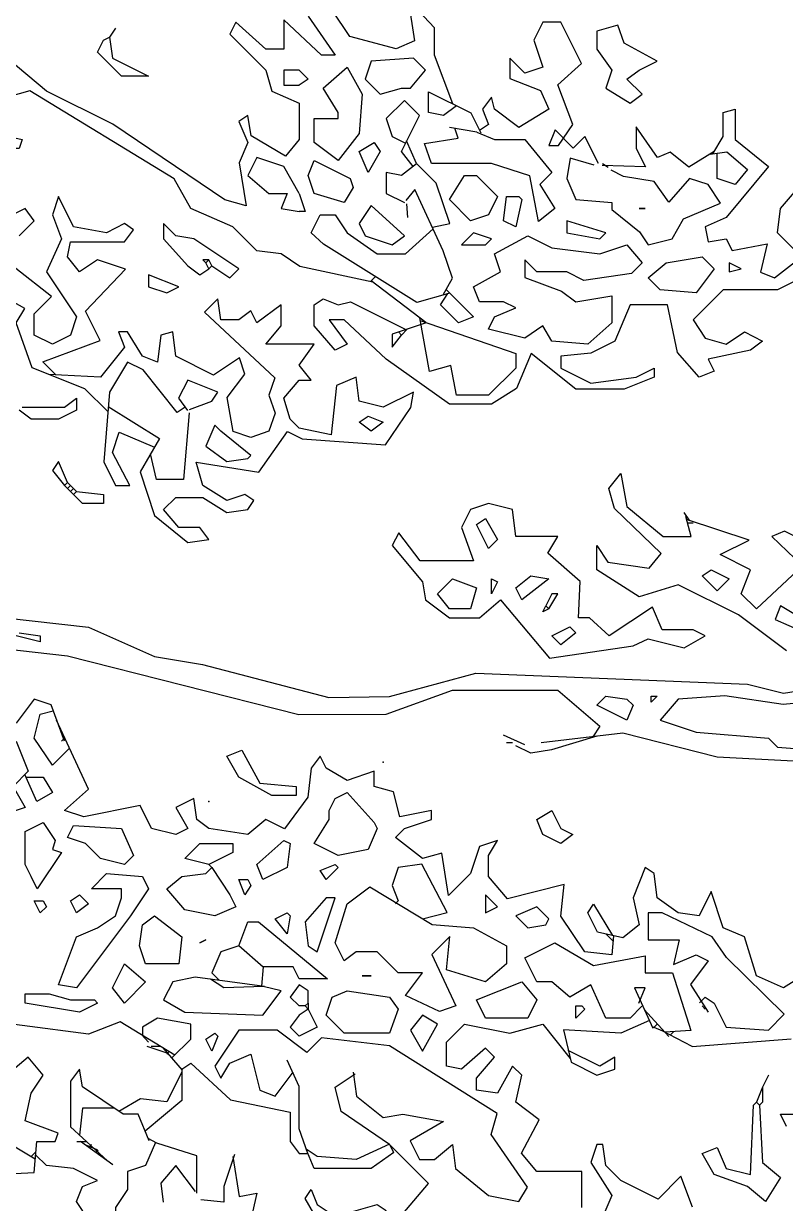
# Model space of a CAD drawing. Header units: metres. Extents: x -3.8 to 7.9, y -0.6 to 14.
# Drawn here: x 5.241 to 6.267, y 5.635 to 7.223 of the extents above; entities that cross this region are included whole.
import ezdxf

# ---------------------------------------------------------------- set-up
doc = ezdxf.new("R2010")
doc.units = ezdxf.units.M
doc.layers.add('ceco.net 88 green shadow', color=102, linetype='Continuous')
doc.layers.add('ceco.net 88 pair trees', color=7, linetype='Continuous')

msp = doc.modelspace()

# ---------------------------------------------------------------- linework, layer by layer
at = {"layer": 'ceco.net 88 green shadow', "linetype": 'Continuous'}
for p, q in [((5.3648, 7.2173), (5.3567, 7.2052)), ((6.0412, 7.2214), (6.0128, 7.2133)), ((6.0128, 7.2133), (6.0128, 7.189)), ((6.0493, 7.1971), (6.0412, 7.2214)), ((5.3405, 7.1849), (5.3486, 7.2011)), ((5.3486, 7.2011), (5.3567, 7.2052)), ((5.3567, 7.2052), (5.3608, 7.1768)), ((6.0938, 7.1728), (6.0493, 7.1971)), ((5.3729, 7.1525), (5.3405, 7.1849)), ((6.0128, 7.189), (6.0331, 7.1606)), ((5.3608, 7.1768), (5.4094, 7.1525)), ((5.6443, 7.1363), (5.6767, 7.1647)), ((5.6767, 7.1647), (5.6969, 7.1282)), ((5.7091, 7.1728), (5.701, 7.1485)), ((5.7658, 7.1768), (5.7091, 7.1728)), ((5.782, 7.1606), (5.7658, 7.1768)), ((6.0695, 7.1606), (6.0938, 7.1728)), ((5.4094, 7.1525), (5.3729, 7.1525)), ((5.6119, 7.1606), (5.5916, 7.1606)), ((5.5916, 7.1606), (5.5916, 7.1404)), ((5.6119, 7.1606), (5.624, 7.1485)), ((5.624, 7.1485), (5.6119, 7.1404)), ((5.701, 7.1485), (5.7212, 7.1282)), ((5.7617, 7.1363), (5.782, 7.1606)), ((6.0331, 7.1606), (6.025, 7.1363)), ((6.0533, 7.1485), (6.0695, 7.1606)), ((6.0736, 7.1282), (6.0533, 7.1485)), ((5.5916, 7.1404), (5.6119, 7.1404)), ((5.6645, 7.1039), (5.6443, 7.1363)), ((5.7212, 7.1282), (5.7496, 7.1363)), ((5.7496, 7.1363), (5.7617, 7.1363)), ((6.025, 7.1363), (6.0574, 7.1161)), ((5.6969, 7.1282), (5.6929, 7.0756)), ((6.0574, 7.1161), (6.0736, 7.1282)), ((5.6645, 7.0958), (5.6645, 7.1039)), ((5.6321, 7.0634), (5.6321, 7.0958)), ((5.6321, 7.0958), (5.6645, 7.0958)), ((5.6929, 7.0756), (5.6645, 7.0391)), ((5.6645, 7.0391), (5.6321, 7.0634)), ((5.6929, 7.0513), (5.7131, 7.0634)), ((5.705, 7.0229), (5.6929, 7.0513)), ((5.7212, 7.0513), (5.705, 7.0229)), ((5.7131, 7.0634), (5.7212, 7.0513)), ((5.5552, 7.0432), (5.543, 7.0189)), ((5.5916, 7.031), (5.5552, 7.0432)), ((5.624, 7.0189), (5.6321, 7.0391)), ((5.6321, 7.0391), (5.6807, 7.0148)), ((5.6119, 6.9946), (5.5916, 7.031)), ((5.543, 7.0189), (5.5714, 6.9946)), ((5.6321, 6.9946), (5.624, 7.0189)), ((5.6807, 7.0148), (5.6848, 7.0027)), ((5.8144, 6.9865), (5.8346, 7.0189)), ((5.8346, 7.0189), (5.8508, 7.0189)), ((5.8508, 7.0189), (5.8792, 6.9905)), ((5.5714, 6.9946), (5.5957, 6.9946)), ((5.5957, 6.9946), (5.5876, 6.9743)), ((5.6119, 6.9946), (5.62, 6.9703)), ((5.6726, 6.9824), (5.6321, 6.9946)), ((5.6848, 7.0027), (5.6726, 6.9824)), ((5.8792, 6.9905), (5.867, 6.9662)), ((5.8873, 6.9581), (5.8913, 6.9905)), ((5.8913, 6.9905), (5.9075, 6.9905)), ((5.9075, 6.9905), (5.9116, 6.9865)), ((5.5876, 6.9743), (5.6119, 6.9703)), ((5.7091, 6.9784), (5.6929, 6.9541)), ((5.7536, 6.9379), (5.7091, 6.9784)), ((5.8427, 6.9581), (5.8144, 6.9865)), ((5.9116, 6.9865), (5.9035, 6.95)), ((6.0776, 6.9743), (6.0695, 6.9743)), ((6.0695, 6.9743), (6.0776, 6.9743)), ((5.62, 6.9703), (5.6119, 6.9703)), ((5.867, 6.9662), (5.8427, 6.9581)), ((5.9035, 6.95), (5.8873, 6.9581)), ((6.025, 6.9419), (5.9723, 6.9581)), ((5.9723, 6.9581), (5.9723, 6.9419)), ((5.4458, 6.9379), (5.4296, 6.9541)), ((5.4296, 6.9541), (5.4296, 6.9338)), ((5.6929, 6.9541), (5.701, 6.9379)), ((5.8468, 6.9419), (5.8306, 6.9257)), ((5.8711, 6.9338), (5.8468, 6.9419)), ((5.9723, 6.9419), (6.0169, 6.9338)), ((6.0169, 6.9338), (6.025, 6.9419)), ((5.4296, 6.9338), (5.462, 6.8974)), ((5.4701, 6.9338), (5.4458, 6.9379)), ((5.5309, 6.8933), (5.4701, 6.9338)), ((5.701, 6.9379), (5.7374, 6.9257)), ((5.7374, 6.9257), (5.7536, 6.9379)), ((5.8306, 6.9257), (5.863, 6.9257)), ((5.863, 6.9257), (5.8711, 6.9338)), ((6.106, 6.9014), (6.1546, 6.9095)), ((6.1546, 6.9095), (6.1708, 6.8933)), ((5.462, 6.8974), (5.4782, 6.8852)), ((5.4782, 6.8852), (5.4904, 6.8933)), ((5.4904, 6.9055), (5.4823, 6.9055)), ((5.4823, 6.9055), (5.4863, 6.9014)), ((5.4904, 6.9055), (5.4863, 6.9014)), ((5.4904, 6.8933), (5.4863, 6.9014)), ((5.4944, 6.8974), (5.4904, 6.9055)), ((5.4944, 6.8974), (5.4904, 6.8933)), ((5.4944, 6.8974), (5.5187, 6.8812)), ((5.5187, 6.8812), (5.5309, 6.8933)), ((6.0817, 6.8812), (6.106, 6.9014)), ((6.1708, 6.8933), (6.1465, 6.8609)), ((6.2072, 6.8933), (6.191, 6.9014)), ((6.191, 6.9014), (6.191, 6.8893)), ((6.191, 6.8893), (6.2072, 6.8933)), ((5.4499, 6.869), (5.4094, 6.8852)), ((5.4094, 6.8852), (5.4094, 6.869)), ((6.0979, 6.865), (6.0817, 6.8812)), ((5.4094, 6.869), (5.4337, 6.8609)), ((5.4337, 6.8609), (5.4499, 6.869)), ((6.1465, 6.8609), (6.0979, 6.865)), ((5.296, 6.707), (5.3122, 6.7192)), ((5.3122, 6.7192), (5.3122, 6.703)), ((5.2514, 6.6908), (5.2352, 6.703)), ((5.2393, 6.707), (5.296, 6.707)), ((5.3122, 6.703), (5.2879, 6.6908)), ((5.2879, 6.6908), (5.2514, 6.6908)), ((5.6929, 6.6868), (5.705, 6.6949)), ((5.7091, 6.6746), (5.6929, 6.6868)), ((5.705, 6.6949), (5.7253, 6.6868)), ((5.7253, 6.6868), (5.7091, 6.6746)), ((5.4985, 6.6827), (5.4863, 6.6544)), ((5.5066, 6.6746), (5.4985, 6.6827)), ((5.5471, 6.6422), (5.5066, 6.6746)), ((5.4863, 6.6544), (5.5147, 6.6341)), ((5.5147, 6.6341), (5.543, 6.6382)), ((5.543, 6.6382), (5.5471, 6.6422)), ((5.2879, 6.6341), (5.2798, 6.622)), ((5.3, 6.6058), (5.2879, 6.6341)), ((5.2798, 6.622), (5.296, 6.6017)), ((5.3, 6.6058), (5.296, 6.6017)), ((5.3, 6.5977), (5.296, 6.6017)), ((5.3041, 6.6017), (5.3, 6.6058)), ((5.3041, 6.6017), (5.3, 6.5977)), ((5.3041, 6.5936), (5.3, 6.5977)), ((5.3081, 6.5977), (5.3041, 6.6017)), ((5.3081, 6.5977), (5.3041, 6.5936)), ((5.3081, 6.5896), (5.3041, 6.5936)), ((5.3122, 6.5936), (5.3081, 6.5977)), ((5.3122, 6.5936), (5.3081, 6.5896)), ((5.3122, 6.5936), (5.3486, 6.5896)), ((5.3203, 6.5774), (5.3081, 6.5896)), ((5.3486, 6.5774), (5.3203, 6.5774)), ((5.3486, 6.5896), (5.3486, 6.5774)), ((5.8508, 6.5491), (5.863, 6.5572)), ((5.867, 6.5167), (5.8508, 6.5491)), ((5.863, 6.5572), (5.8792, 6.5288)), ((5.8792, 6.5288), (5.867, 6.5167)), ((5.9035, 6.464), (5.9237, 6.4802)), ((5.9237, 6.4802), (5.948, 6.4762)), ((6.1546, 6.4802), (6.1667, 6.4883)), ((6.1748, 6.46), (6.1546, 6.4802)), ((6.1667, 6.4883), (6.191, 6.4762)), ((5.7982, 6.4559), (5.8184, 6.4762)), ((5.8184, 6.4762), (5.8508, 6.464)), ((5.8508, 6.464), (5.8427, 6.4357)), ((5.8711, 6.4559), (5.8711, 6.4762)), ((5.8711, 6.4762), (5.8792, 6.4721)), ((5.8792, 6.4721), (5.8711, 6.4559)), ((5.9116, 6.4478), (5.9035, 6.464)), ((5.948, 6.4762), (5.9116, 6.4478)), ((6.191, 6.4762), (6.1748, 6.46)), ((5.8144, 6.4357), (5.7982, 6.4559)), ((5.9521, 6.4559), (5.944, 6.4397)), ((5.948, 6.4357), (5.9602, 6.4559)), ((5.9602, 6.4559), (5.9521, 6.4559)), ((5.8427, 6.4357), (5.8144, 6.4357)), ((5.9399, 6.4316), (5.944, 6.4397)), ((5.948, 6.4357), (5.9399, 6.4316)), ((5.948, 6.4357), (5.944, 6.4397)), ((5.2352, 6.4033), (5.2636, 6.3992)), ((5.9521, 6.3992), (5.9764, 6.4114)), ((5.9845, 6.4033), (5.9642, 6.3871)), ((5.9764, 6.4114), (5.9845, 6.4033)), ((5.2636, 6.3911), (5.2312, 6.3992)), ((5.2636, 6.3992), (5.2636, 6.3911)), ((5.9642, 6.3871), (5.9521, 6.3992)), ((6.0128, 6.3061), (6.025, 6.3182)), ((6.0533, 6.2858), (6.0128, 6.3061)), ((6.025, 6.3182), (6.0533, 6.3142)), ((6.0533, 6.3142), (6.0614, 6.3061)), ((6.0614, 6.3061), (6.0533, 6.2858)), ((6.0938, 6.3182), (6.0857, 6.3101)), ((6.0857, 6.3101), (6.0857, 6.3182)), ((6.0857, 6.3182), (6.0938, 6.3182)), ((5.5147, 6.2372), (5.5349, 6.2453)), ((5.5349, 6.2453), (5.5592, 6.2008)), ((5.5309, 6.2089), (5.5147, 6.2372)), ((5.5754, 6.1846), (5.5309, 6.2089)), ((5.5592, 6.2008), (5.6078, 6.1967)), ((5.6078, 6.1967), (5.6078, 6.1846)), ((5.6078, 6.1846), (5.5754, 6.1846)), ((5.6524, 6.1643), (5.6605, 6.1805)), ((5.6605, 6.1805), (5.6767, 6.1886)), ((5.6767, 6.1886), (5.7131, 6.1481)), ((5.6524, 6.1522), (5.6524, 6.1643)), ((5.9318, 6.1522), (5.9521, 6.1643)), ((5.9521, 6.1643), (5.9642, 6.14)), ((5.2433, 6.136), (5.2676, 6.1481)), ((5.2676, 6.1481), (5.2838, 6.1238)), ((5.6321, 6.1198), (5.6524, 6.1522)), ((5.7131, 6.1481), (5.7172, 6.14)), ((5.9399, 6.1319), (5.9318, 6.1522)), ((5.2433, 6.0914), (5.2433, 6.136)), ((5.3, 6.1279), (5.3081, 6.1441)), ((5.3081, 6.1441), (5.3729, 6.14)), ((5.3729, 6.14), (5.3891, 6.1036)), ((5.7172, 6.14), (5.705, 6.1117)), ((5.9642, 6.1198), (5.9399, 6.1319)), ((5.9642, 6.14), (5.9804, 6.1319)), ((5.9804, 6.1319), (5.9642, 6.1198)), ((5.2838, 6.1238), (5.2798, 6.1117)), ((5.3243, 6.1198), (5.3, 6.1279)), ((5.3446, 6.0995), (5.3243, 6.1198)), ((5.458, 6.0995), (5.4782, 6.1198)), ((5.4782, 6.1198), (5.5228, 6.1198)), ((5.5228, 6.1198), (5.5228, 6.1076)), ((5.5552, 6.0914), (5.5916, 6.1238)), ((5.5916, 6.1238), (5.5997, 6.1198)), ((5.5997, 6.1198), (5.5957, 6.0874)), ((5.6645, 6.1036), (5.6321, 6.1198)), ((5.2919, 6.1076), (5.2595, 6.059)), ((5.2798, 6.1117), (5.2919, 6.1076)), ((5.377, 6.0914), (5.3446, 6.0995)), ((5.3891, 6.1036), (5.377, 6.0914)), ((5.4904, 6.0914), (5.458, 6.0995)), ((5.5228, 6.1076), (5.4904, 6.0914)), ((5.705, 6.1117), (5.6645, 6.1036)), ((5.2514, 6.0752), (5.2433, 6.0914)), ((5.4863, 6.0793), (5.4944, 6.0874)), ((5.4944, 6.0874), (5.4904, 6.0914)), ((5.4944, 6.0874), (5.5187, 6.0509)), ((5.5633, 6.0712), (5.5552, 6.0914)), ((5.5957, 6.0874), (5.5633, 6.0712)), ((5.6402, 6.0833), (5.6605, 6.0914)), ((5.6483, 6.0712), (5.6402, 6.0833)), ((5.6645, 6.0874), (5.6483, 6.0712)), ((5.6605, 6.0914), (5.6645, 6.0874)), ((5.2595, 6.059), (5.2514, 6.0752)), ((5.3324, 6.059), (5.3527, 6.0793)), ((5.3527, 6.0793), (5.4013, 6.0752)), ((5.4013, 6.0752), (5.4094, 6.059)), ((5.4337, 6.059), (5.4539, 6.0752)), ((5.4539, 6.0752), (5.4863, 6.0793)), ((5.539, 6.0509), (5.5309, 6.0712)), ((5.5309, 6.0712), (5.543, 6.0712)), ((5.543, 6.0712), (5.5471, 6.0631)), ((5.3041, 6.0428), (5.3162, 6.0509)), ((5.3162, 6.0509), (5.3284, 6.0388)), ((5.3729, 6.059), (5.3324, 6.059)), ((5.3729, 6.0469), (5.3729, 6.059)), ((5.4094, 6.059), (5.3851, 6.0226)), ((5.458, 6.0307), (5.4337, 6.059)), ((5.5187, 6.0509), (5.5268, 6.0347)), ((5.5471, 6.0631), (5.539, 6.0509)), ((5.8792, 6.0347), (5.863, 6.0509)), ((5.863, 6.0509), (5.863, 6.0266)), ((5.2636, 6.0266), (5.2555, 6.0428)), ((5.2555, 6.0428), (5.2676, 6.0428)), ((5.2717, 6.0347), (5.2636, 6.0266)), ((5.2676, 6.0428), (5.2717, 6.0347)), ((5.3122, 6.0266), (5.3041, 6.0428)), ((5.3284, 6.0388), (5.3122, 6.0266)), ((5.3648, 6.0226), (5.3729, 6.0469)), ((5.5268, 6.0347), (5.4985, 6.0226)), ((5.6483, 6.0469), (5.62, 6.0145)), ((5.6362, 5.974), (5.6605, 6.0469)), ((5.6605, 6.0469), (5.6483, 6.0469)), ((5.863, 6.0266), (5.8792, 6.0347)), ((5.9318, 6.0347), (5.9035, 6.0226)), ((5.948, 6.0185), (5.9318, 6.0347)), ((5.3851, 6.0226), (5.3365, 5.9578)), ((5.3405, 6.0064), (5.3648, 6.0226)), ((5.4013, 6.0104), (5.4175, 6.0226)), ((5.4175, 6.0226), (5.4539, 5.9942)), ((5.4985, 6.0226), (5.458, 6.0307)), ((5.5795, 6.0185), (5.5957, 6.0266)), ((5.5957, 6.0266), (5.5997, 6.0226)), ((5.5997, 6.0226), (5.5957, 5.9983)), ((5.9035, 6.0226), (5.9197, 6.0064)), ((5.3122, 5.9942), (5.3405, 6.0064)), ((5.3972, 5.9821), (5.4013, 6.0104)), ((5.5957, 5.9983), (5.5795, 6.0185)), ((5.62, 6.0145), (5.624, 5.9821)), ((5.9197, 6.0064), (5.944, 6.0104)), ((5.944, 6.0104), (5.948, 6.0185)), ((5.2879, 5.9294), (5.3122, 5.9942)), ((5.4539, 5.9942), (5.4499, 5.9578)), ((5.4863, 5.9902), (5.4782, 5.9861)), ((5.4782, 5.9861), (5.4863, 5.9902)), ((5.4053, 5.9578), (5.3972, 5.9821)), ((5.624, 5.9821), (5.6362, 5.974)), ((5.3365, 5.9578), (5.3122, 5.9254)), ((5.3608, 5.9254), (5.377, 5.9578)), ((5.377, 5.9578), (5.4053, 5.9335)), ((5.4499, 5.9578), (5.4053, 5.9578)), ((5.7091, 5.9416), (5.6969, 5.9416)), ((5.6969, 5.9416), (5.7091, 5.9416)), ((5.3122, 5.9254), (5.2879, 5.9294)), ((5.377, 5.9051), (5.3608, 5.9254)), ((5.4053, 5.9335), (5.377, 5.9051)), ((5.6119, 5.9294), (5.5997, 5.9132)), ((5.624, 5.9213), (5.6119, 5.9294)), ((5.8508, 5.9092), (5.9116, 5.9335)), ((5.9116, 5.9335), (5.9318, 5.9092)), ((5.2433, 5.9051), (5.2433, 5.9173)), ((5.2433, 5.9173), (5.2757, 5.9173)), ((5.2757, 5.9173), (5.3041, 5.9092)), ((5.3041, 5.9092), (5.3365, 5.9092)), ((5.3365, 5.9092), (5.3405, 5.9051)), ((5.5997, 5.9132), (5.6119, 5.9011)), ((5.624, 5.9051), (5.624, 5.9213)), ((5.6483, 5.8889), (5.6564, 5.9132)), ((5.6564, 5.9132), (5.6767, 5.9213)), ((5.6767, 5.9213), (5.7334, 5.9132)), ((5.7334, 5.9132), (5.7455, 5.897)), ((5.863, 5.8849), (5.8508, 5.9092)), ((5.9318, 5.9092), (5.9197, 5.8849)), ((5.3162, 5.893), (5.2433, 5.9051)), ((5.3405, 5.9051), (5.3162, 5.893)), ((5.62, 5.9011), (5.6119, 5.9011)), ((5.624, 5.897), (5.6119, 5.8889)), ((5.624, 5.9051), (5.62, 5.9011)), ((5.624, 5.897), (5.62, 5.9011)), ((5.624, 5.9051), (5.624, 5.897)), ((5.624, 5.897), (5.6362, 5.8727)), ((5.7455, 5.897), (5.7334, 5.8646)), ((5.9845, 5.8849), (5.9845, 5.9011)), ((5.9845, 5.9011), (5.9926, 5.9011)), ((5.9966, 5.897), (5.9845, 5.8849)), ((5.9926, 5.9011), (5.9966, 5.897)), ((5.6119, 5.8889), (5.5997, 5.8727)), ((5.6726, 5.8646), (5.6483, 5.8889)), ((5.7779, 5.8889), (5.7617, 5.8687)), ((5.7982, 5.8768), (5.7779, 5.8889)), ((5.7779, 5.8403), (5.7982, 5.8768)), ((5.9197, 5.8849), (5.863, 5.8849)), ((5.4863, 5.8565), (5.4985, 5.8646)), ((5.5025, 5.8606), (5.4944, 5.8403)), ((5.4985, 5.8646), (5.5025, 5.8606)), ((5.5997, 5.8727), (5.6119, 5.8606)), ((5.6362, 5.8727), (5.6119, 5.8606)), ((5.7334, 5.8646), (5.6726, 5.8646)), ((5.7617, 5.8687), (5.7779, 5.8403)), ((5.4944, 5.8403), (5.4863, 5.8565)), ((6.2437, 5.8079), (6.2356, 5.7917)), ((6.2356, 5.7917), (6.2275, 5.7715)), ((6.2356, 5.7917), (6.2356, 5.7715)), ((6.2194, 5.6743), (6.2234, 5.7674)), ((6.2234, 5.7674), (6.2275, 5.7715)), ((6.2315, 5.7674), (6.2275, 5.7715)), ((6.2356, 5.7715), (6.2315, 5.7674)), ((6.2315, 5.7674), (6.2356, 5.6905)), ((6.268, 5.7391), (6.2599, 5.7553)), ((6.2599, 5.7553), (6.2882, 5.7553)), ((6.1546, 5.7026), (6.1748, 5.7107)), ((6.1708, 5.6743), (6.1546, 5.7026)), ((6.1748, 5.7107), (6.187, 5.6824)), ((6.2356, 5.6905), (6.2599, 5.6702)), ((6.2153, 5.6581), (6.1708, 5.6743)), ((6.187, 5.6824), (6.2194, 5.6743)), ((6.2599, 5.6702), (6.2396, 5.6378)), ((6.2396, 5.6378), (6.2153, 5.6581))]:
    msp.add_line(p, q, dxfattribs=at)
for p in [(5.7253, 6.2291), (5.4904, 6.1765)]:
    msp.add_point(p, dxfattribs=at)
at = {"layer": 'ceco.net 88 pair trees', "linetype": 'Continuous'}
for p, q in [((5.8514, 7.0774), (5.8144, 7.0837)), ((5.7698, 7.0351), (5.7566, 7.0656)), ((6.028, 7.0296), (6.0205, 7.0347)), ((5.7564, 6.981), (5.7577, 6.9622)), ((5.7147, 6.8828), (5.708, 6.8761)), ((5.7824, 6.8212), (5.7091, 6.8771)), ((5.7496, 6.8042), (5.7457, 6.8083)), ((5.7575, 6.8121), (5.7496, 6.8042)), ((6.138, 6.5543), (6.1303, 6.5653)), ((6.1398, 6.5329), (6.1323, 6.56)), ((6.1424, 6.5511), (6.1343, 6.5511)), ((5.296, 6.2615), (5.2919, 6.2575)), ((5.9158, 6.2528), (5.8873, 6.2656)), ((5.8994, 6.2554), (5.8913, 6.2554)), ((6.0343, 5.989), (6.0254, 5.9979)), ((5.5637, 5.9533), (5.5309, 5.9821)), ((5.5637, 5.9537), (5.5612, 5.9278)), ((6.1096, 5.86), (6.0766, 5.8966)), ((6.1586, 5.897), (6.1546, 5.9011)), ((6.0942, 5.8772), (6.0894, 5.8723)), ((5.4094, 5.8565), (5.3986, 5.863)), ((5.3996, 5.8626), (5.4094, 5.8525)), ((6.1039, 5.8662), (6.0877, 5.8729)), ((6.141, 5.8464), (6.0999, 5.8679)), ((6.1161, 5.8664), (6.1112, 5.862)), ((5.4357, 5.8371), (5.4073, 5.8464)), ((5.426, 5.8464), (5.413, 5.8464)), ((5.4551, 5.8146), (5.429, 5.8446)), ((5.4377, 5.8403), (5.4337, 5.8363)), ((5.3128, 5.7188), (5.3255, 5.7188)), ((5.3614, 5.6872), (5.3176, 5.7188)), ((5.4205, 5.7164), (5.4088, 5.7229)), ((5.2575, 5.7046), (5.251, 5.6982)), ((5.3401, 5.7075), (5.3239, 5.7142)), ((5.3324, 5.7148), (5.3284, 5.7107)), ((5.3409, 5.7073), (5.3379, 5.704)), ((5.3429, 5.7004), (5.3405, 5.7067)), ((5.7394, 5.704), (5.734, 5.7144))]:
    msp.add_line(p, q, dxfattribs=at)
for points in [[(5.7111, 6.8755), (5.6131, 6.8966), (5.5876, 6.9136), (5.5552, 6.9176), (5.5228, 6.95), (5.4661, 6.9743), (5.4438, 7.0146), (5.2496, 7.1329), (5.2028, 7.1201), (5.1947, 7.0999), (5.2028, 7.0756), (5.2393, 7.0675), (5.2352, 7.0553), (5.2069, 7.0553), (5.1763, 7.0936), (5.1846, 7.159), (5.1336, 7.2007), (4.9861, 7.3633), (4.9517, 7.3672), (4.8545, 7.351), (4.7533, 7.3186), (4.6561, 7.2619), (4.5518, 7.1701)], [(5.8188, 7.1153), (5.7941, 7.1809), (5.7941, 7.2179), (5.7589, 7.2558), (5.7674, 7.2001), (5.7427, 7.1896), (5.6803, 7.206), (5.6564, 7.2416)], [(5.624, 7.2335), (5.6605, 7.1809), (5.6422, 7.1809), (5.5916, 7.2285), (5.5916, 7.189), (5.5673, 7.189), (5.5268, 7.2254), (5.5187, 7.2092), (5.5673, 7.1606), (5.5754, 7.1323), (5.6119, 7.1161), (5.6119, 7.0675), (5.5938, 7.045), (5.5475, 7.0725), (5.543, 7.0999), (5.5309, 7.0918), (5.543, 7.0634), (5.5313, 7.0361), (5.5406, 6.978), (5.5118, 6.9861), (5.361, 7.0879), (5.2717, 7.1323), (5.219, 7.1768)], [(5.9565, 7.0804), (5.948, 7.0594), (5.9612, 7.0594), (5.9804, 7.0877), (5.96, 7.141), (5.9922, 7.1699), (5.9642, 7.2254), (5.9399, 7.2254), (5.9278, 7.2011), (5.9399, 7.1647), (5.9156, 7.1566), (5.8954, 7.1768), (5.8954, 7.1495), (5.9371, 7.1333), (5.948, 7.108), (5.9075, 7.0837), (5.8751, 7.108), (5.8711, 7.1242), (5.8589, 7.108), (5.867, 7.0877), (5.8549, 7.0796)], [(5.8237, 7.1128), (5.8063, 7.0999), (5.786, 7.1039), (5.786, 7.1315), (5.8431, 7.1031), (5.8565, 7.0764)], [(5.7656, 7.0312), (5.7496, 7.0513), (5.7741, 7.0999), (5.7536, 7.1201), (5.7293, 7.0958), (5.7374, 7.0715), (5.7552, 7.0626)], [(6.1689, 7.0482), (6.1829, 7.0715), (6.1829, 7.1039), (6.1991, 7.108), (6.1991, 7.0675), (6.2437, 7.031), (6.187, 6.9622), (6.1586, 6.95), (6.1627, 6.9298), (6.187, 6.9338), (6.1949, 6.9178), (6.242, 6.9271), (6.2329, 6.8887), (6.2518, 6.8812), (6.2882, 6.9095), (6.2558, 6.9419), (6.2599, 6.9743), (6.2842, 7.0027)], [(5.8512, 7.0774), (5.8751, 7.0675), (5.9156, 7.0675), (5.9521, 7.0229), (5.9359, 7.0067), (5.9561, 6.9743), (5.9342, 6.9569), (5.9225, 7.0183), (5.8707, 7.0351), (5.7901, 7.0351), (5.7809, 7.0622), (5.8259, 7.0693), (5.8214, 7.0827)], [(6.1708, 7.0513), (6.1367, 7.03), (6.1116, 7.0503), (6.0942, 7.0432), (6.0655, 7.0843), (6.0655, 7.0553), (6.078, 7.0304), (6.0197, 7.0324)], [(6.0148, 7.0349), (5.9966, 7.0715), (5.9808, 7.0557), (5.9565, 7.0804)], [(6.009, 7.0328), (5.9768, 7.0422), (5.9723, 7.0148), (5.9845, 6.9865), (6.0331, 6.9824), (6.0331, 6.9731), (6.0703, 6.9429), (6.0817, 6.9257), (6.1141, 6.9338), (6.1295, 6.9607), (6.1793, 6.9816), (6.1627, 7.0067), (6.1376, 7.015), (6.1096, 6.983), (6.0898, 7.0108), (6.0487, 7.0177), (6.0318, 7.0262)], [(6.1653, 7.0478), (6.1878, 7.0507), (6.2153, 7.027), (6.1991, 7.0067), (6.1748, 7.0148), (6.1748, 7.049)], [(5.77, 7.0347), (5.7498, 7.0189), (5.7293, 7.0229), (5.7293, 6.9946), (5.7536, 6.9824)], [(5.7913, 6.9494), (5.815, 6.9543), (5.7963, 7.0085), (5.7702, 7.0347)], [(5.2846, 6.7508), (5.2672, 6.7682), (5.3442, 6.7967), (5.3245, 6.8362), (5.3784, 6.8929), (5.3405, 6.9055), (5.3162, 6.8893), (5.3, 6.9095), (5.3041, 6.9298), (5.377, 6.9298), (5.3891, 6.946), (5.377, 6.9541), (5.3527, 6.9419), (5.3081, 6.95), (5.2879, 6.9905), (5.2798, 6.9662), (5.2919, 6.9338), (5.2717, 6.8893), (5.3122, 6.8285), (5.3041, 6.8042), (5.2798, 6.7921), (5.2555, 6.8042), (5.2555, 6.8326), (5.2787, 6.8559), (5.2308, 6.8937)], [(5.8059, 6.8581), (5.8186, 6.8808), (5.8059, 6.9174), (5.7678, 7.0002), (5.7558, 6.9853)], [(5.2352, 6.9379), (5.2555, 6.9581), (5.2433, 6.9743), (5.219, 6.9622)], [(5.8148, 6.8607), (5.7702, 6.848), (5.6447, 6.9265), (5.6281, 6.9419), (5.6402, 6.9662), (5.6605, 6.9662), (5.6767, 6.9419), (5.7172, 6.9136), (5.755, 6.9136), (5.7923, 6.947)], [(6.0594, 6.8872), (5.9954, 6.8777), (5.9723, 6.8893), (5.9318, 6.8893), (5.9156, 6.9055), (5.9156, 6.8818), (5.9652, 6.8633), (5.9845, 6.8488), (6.0331, 6.8569), (6.0331, 6.8204), (6.0007, 6.7921), (5.9521, 6.7961), (5.9399, 6.8164), (5.9156, 6.8002), (5.867, 6.8123), (5.8751, 6.8285), (5.9035, 6.8407), (5.8873, 6.8488), (5.8549, 6.8488), (5.8468, 6.869), (5.8832, 6.8893), (5.8751, 6.9136), (5.9197, 6.9379), (5.9521, 6.9217), (6.0169, 6.9136), (6.0533, 6.9257), (6.0736, 6.9014), (6.0594, 6.8872)], [(5.3547, 6.7011), (5.3237, 6.7319), (5.2526, 6.7599), (5.2312, 6.8204), (5.2429, 6.8399), (5.1759, 6.8771)], [(6.2963, 6.8852), (6.2558, 6.865), (6.1829, 6.865), (6.1424, 6.8245), (6.1586, 6.8002), (6.187, 6.7921), (6.2113, 6.8083), (6.2356, 6.7961), (6.2194, 6.784), (6.1627, 6.7718), (6.1708, 6.7556), (6.1505, 6.7475), (6.1214, 6.7809), (6.108, 6.8447), (6.0574, 6.8447), (6.0371, 6.7961), (6.0047, 6.7799), (5.9642, 6.7759), (5.9642, 6.7597), (6.0047, 6.7394), (6.0655, 6.7475), (6.0898, 6.7597), (6.0898, 6.7475), (6.0493, 6.7313), (5.9845, 6.7313), (5.9245, 6.7793), (5.9047, 6.7321), (5.8711, 6.7111), (5.8144, 6.7111), (5.7293, 6.7718), (5.6726, 6.8245), (5.6524, 6.8245), (5.6767, 6.7921), (5.6605, 6.784), (5.6321, 6.8164), (5.6321, 6.8447), (5.6443, 6.8528), (5.6645, 6.8447), (5.6813, 6.849), (5.7554, 6.8115)], [(5.8099, 6.8654), (5.8468, 6.8285), (5.8265, 6.8204), (5.8022, 6.8447), (5.8123, 6.8601)], [(5.3551, 6.708), (5.4239, 6.6651), (5.3978, 6.6201), (5.4175, 6.5612), (5.462, 6.5248), (5.4904, 6.5288), (5.4782, 6.545), (5.4499, 6.545), (5.4296, 6.5693), (5.4458, 6.5855), (5.4823, 6.5855), (5.5147, 6.5653), (5.543, 6.5693), (5.5511, 6.5815), (5.539, 6.5896), (5.5147, 6.5815), (5.4823, 6.6017), (5.4734, 6.6331), (5.5578, 6.6195), (5.5961, 6.6744), (5.6161, 6.6645), (5.7283, 6.6562), (5.7623, 6.7066), (5.7658, 6.7273), (5.7253, 6.707), (5.6929, 6.7151), (5.6888, 6.7475), (5.6625, 6.7362), (5.6552, 6.67), (5.6119, 6.6787), (5.5997, 6.6908), (5.5916, 6.7192), (5.6119, 6.7435), (5.6281, 6.7435), (5.6119, 6.7637), (5.6321, 6.7921), (5.5673, 6.7921), (5.5876, 6.8164), (5.5876, 6.8447), (5.5552, 6.8204), (5.5471, 6.8366), (5.5309, 6.8245), (5.5066, 6.8245), (5.5025, 6.8528), (5.4845, 6.835), (5.5791, 6.7465), (5.5714, 6.7232), (5.5795, 6.6989), (5.5714, 6.6746), (5.5471, 6.6665), (5.5232, 6.6744), (5.5151, 6.72), (5.539, 6.7516), (5.5315, 6.7736), (5.4968, 6.7504), (5.4458, 6.7759), (5.4418, 6.8083), (5.4256, 6.8042), (5.4215, 6.7678), (5.4013, 6.7759), (5.381, 6.8083), (5.3689, 6.8083), (5.377, 6.788), (5.3448, 6.7477), (5.2747, 6.7512)], [(5.7832, 6.8208), (5.7374, 6.8054), (5.7374, 6.788), (5.7496, 6.8042)], [(5.7749, 6.8237), (5.9035, 6.7795), (5.9035, 6.7597), (5.867, 6.7232), (5.8237, 6.7232), (5.8164, 6.7631), (5.7876, 6.755), (5.7743, 6.8273)], [(5.4584, 6.7072), (5.4478, 6.7001), (5.4019, 6.7574), (5.381, 6.7678), (5.3567, 6.7273), (5.349, 6.6335), (5.3648, 6.6017), (5.384, 6.6017), (5.3606, 6.6459), (5.3699, 6.6734), (5.4171, 6.6532)], [(5.4644, 6.7038), (5.4944, 6.7151), (5.5025, 6.7273), (5.462, 6.7435), (5.4497, 6.719), (5.4616, 6.7028)], [(5.464, 6.6993), (5.4565, 6.6098), (5.4201, 6.6098), (5.4118, 6.6442)], [(6.268, 6.379), (6.2032, 6.4276), (6.1222, 6.4681), (6.0695, 6.4519), (6.0128, 6.4883), (6.0128, 6.5207), (6.0276, 6.4986), (6.0833, 6.4903), (6.0991, 6.51), (6.0367, 6.5705), (6.029, 6.5977), (6.0452, 6.6179), (6.0533, 6.5734), (6.1019, 6.5329), (6.1398, 6.5329)], [(6.1005, 6.4073), (6.0875, 6.4381), (6.0294, 6.3994), (6.0029, 6.4235), (5.9879, 6.4235), (5.9905, 6.4723), (5.9468, 6.5106), (5.9602, 6.5329), (5.9035, 6.5329), (5.8994, 6.5693), (5.867, 6.5774), (5.8427, 6.5693), (5.8306, 6.545), (5.8468, 6.5005), (5.7749, 6.5005), (5.7461, 6.5381), (5.7374, 6.5207), (5.7779, 6.4721), (5.782, 6.4478), (5.8144, 6.4235), (5.8549, 6.4235), (5.8832, 6.4478), (5.9492, 6.3694), (6.0616, 6.3859), (6.0817, 6.3952), (6.1303, 6.383), (6.1586, 6.3992), (6.1424, 6.4073), (6.1005, 6.4073)], [(6.3081, 6.5191), (6.2653, 6.54), (6.2483, 6.5331), (6.2896, 6.4936), (6.2275, 6.4357), (6.2072, 6.4559), (6.2194, 6.4883), (6.1789, 6.5086), (6.2179, 6.528), (6.1335, 6.556)], [(4.9258, 6.4229), (4.9726, 6.4075), (5.1005, 6.4365), (5.3286, 6.4108), (5.4175, 6.3715), (5.4819, 6.3607), (5.652, 6.3162), (5.7336, 6.3178), (5.85, 6.349), (6.2153, 6.3342), (6.2639, 6.3223), (6.3409, 6.3344)], [(6.3409, 6.3911), (6.2599, 6.4397), (6.2526, 6.4215), (6.2896, 6.4051)], [(4.571, 6.0833), (4.7249, 6.2372), (4.924, 6.3439), (5.1295, 6.3917), (5.3002, 6.3723), (5.6117, 6.2933), (5.7293, 6.2939), (5.8184, 6.3263), (5.9602, 6.3263), (6.0169, 6.2777), (6.0075, 6.2635)], [(6.4211, 6.3223), (6.2637, 6.3069), (6.1851, 6.3184), (6.1222, 6.3142), (6.0979, 6.2858), (6.1465, 6.2696), (6.2437, 6.2615), (6.2558, 6.2494), (6.4138, 6.2372)], [(5.296, 6.2575), (5.2783, 6.3065), (5.2555, 6.3142), (5.2312, 6.2818)], [(5.3028, 6.2482), (5.2798, 6.2251), (5.2555, 6.2615), (5.2636, 6.2939), (5.281, 6.2984)], [(6.0351, 5.9956), (6.0327, 5.9699), (5.9966, 5.974), (5.9644, 6.0222), (5.9687, 6.0645), (5.8925, 6.0454), (5.867, 6.0752), (5.867, 6.1036), (5.8792, 6.1238), (5.8549, 6.1157), (5.8427, 6.0793), (5.8131, 6.0497), (5.8042, 6.107), (5.7779, 6.0995), (5.7415, 6.1279), (5.7536, 6.14), (5.7901, 6.1522), (5.7901, 6.1643), (5.7477, 6.1558), (5.7392, 6.1892), (5.7131, 6.1967), (5.7131, 6.217), (5.6767, 6.2048), (5.6483, 6.221), (5.6402, 6.2372), (5.6281, 6.221), (5.6236, 6.1821), (5.5924, 6.1396), (5.5673, 6.1522), (5.543, 6.1319), (5.4904, 6.14), (5.4742, 6.1522), (5.4701, 6.1805), (5.4458, 6.1684), (5.462, 6.14), (5.4458, 6.1319), (5.4134, 6.14), (5.398, 6.1708), (5.3221, 6.1556), (5.296, 6.1643), (5.3286, 6.1929), (5.2852, 6.286)], [(5.2312, 6.2575), (5.2474, 6.217), (5.2271, 6.1967), (5.2433, 6.1684), (5.219, 6.1603)], [(6.0126, 6.2641), (5.9519, 6.2461), (5.9237, 6.2413), (5.9035, 6.2514)], [(6.5, 6.2188), (6.1746, 6.236), (6.0476, 6.2684), (5.9379, 6.2554)], [(5.2445, 6.2089), (5.2676, 6.2089), (5.2798, 6.1886), (5.2591, 6.1763), (5.2429, 6.2125)], [(5.7779, 6.0185), (5.8111, 6.0268), (5.7771, 6.0918), (5.7455, 6.0874), (5.7374, 6.0631), (5.7455, 6.0428), (5.7415, 6.0388)], [(6.2963, 5.9456), (6.2639, 5.9254), (6.2275, 5.9416), (6.2113, 5.9942), (6.1829, 6.0064), (6.1667, 6.055), (6.1505, 6.0226), (6.1222, 6.0266), (6.0938, 6.0469), (6.0898, 6.0793), (6.0776, 6.0874), (6.0614, 6.0469), (6.0695, 6.0104), (6.0476, 5.993), (6.0138, 6.0003), (6.0007, 6.0266), (6.0084, 6.038), (6.0339, 5.996)], [(5.7072, 6.0616), (5.7909, 6.0106), (5.8468, 6.0064), (5.8913, 5.9821), (5.8913, 5.9578), (5.863, 5.9335), (5.8105, 5.9497), (5.8148, 5.9948), (5.7905, 5.9703), (5.8231, 5.9013), (5.8008, 5.8938), (5.7552, 5.9154), (5.7779, 5.9456), (5.7455, 5.9456), (5.7172, 5.974), (5.6888, 5.974), (5.6726, 5.9618), (5.6605, 5.9861), (5.6767, 6.0388), (5.7072, 6.0616)], [(6.1509, 5.9055), (6.1586, 5.9132), (6.1708, 5.9051), (6.187, 5.8727), (6.2437, 5.8687), (6.2651, 5.8903), (6.1874, 5.9665), (6.1681, 5.994), (6.1007, 6.0266), (6.0817, 6.0266), (6.0817, 5.9902), (6.1234, 5.9902), (6.1159, 5.9568), (6.1465, 5.9699), (6.1627, 5.9618), (6.1388, 5.93), (6.1627, 5.893)], [(5.5309, 5.9821), (5.543, 6.0145), (5.5572, 6.0145), (5.6501, 5.9375), (5.6119, 5.9375), (5.6038, 5.9537), (5.5633, 5.9537)], [(5.5309, 5.9821), (5.5066, 5.974), (5.4944, 5.9456), (5.5043, 5.9357)], [(6.0732, 5.9007), (6.0574, 5.8849), (6.025, 5.8849), (6.0047, 5.9294), (5.9764, 5.9132), (5.9521, 5.9335), (5.9318, 5.9335), (5.9156, 5.9659), (5.9561, 5.9861), (6.0082, 5.9557), (6.0776, 5.9687), (6.0776, 5.9456), (6.1145, 5.9456), (6.1392, 5.8679), (6.1043, 5.8658)], [(5.5653, 5.9272), (5.4721, 5.9401), (5.4418, 5.9335), (5.4296, 5.9092), (5.458, 5.893), (5.5633, 5.8889), (5.5876, 5.9213), (5.5637, 5.9274)], [(5.5645, 5.9272), (5.5106, 5.9254), (5.4926, 5.9373)], [(6.0693, 5.9047), (6.0776, 5.9254), (6.0634, 5.9254), (6.0883, 5.8713)], [(5.4446, 5.8351), (5.3709, 5.88), (5.3284, 5.863), (5.1494, 5.8863), (5.1376, 5.9057)], [(5.4405, 5.8312), (5.4661, 5.8565), (5.4661, 5.8768), (5.4215, 5.8849), (5.4013, 5.8727), (5.4013, 5.8616)], [(5.9926, 5.6297), (5.9926, 5.6783), (5.9318, 5.6783), (5.9114, 5.7028), (5.9353, 5.7478), (5.9035, 5.7715), (5.9116, 5.8079), (5.8994, 5.8201), (5.8792, 5.7836), (5.8508, 5.7877), (5.8508, 5.8039), (5.8751, 5.8322), (5.863, 5.8444), (5.8306, 5.816), (5.8103, 5.8201), (5.8103, 5.8525), (5.8346, 5.8768), (5.8954, 5.8646), (5.9399, 5.8768), (5.9768, 5.8306)], [(6.0837, 5.8816), (6.0452, 5.8646), (5.9677, 5.8691), (5.9782, 5.8253), (6.0128, 5.8079), (6.0371, 5.816), (6.0371, 5.8322), (6.0169, 5.8201), (5.9743, 5.8413)], [(5.6848, 5.812), (5.689, 5.7796), (5.7253, 5.7512), (5.7516, 5.7557), (5.8061, 5.7457), (5.7613, 5.7196), (5.7739, 5.6945), (5.7941, 5.6945), (5.8184, 5.7148), (5.8225, 5.6824), (5.867, 5.6459), (5.9075, 5.6378), (5.9193, 5.6573), (5.8703, 5.7283), (5.8784, 5.7563), (5.7338, 5.8476), (5.6422, 5.8583), (5.6222, 5.8385), (5.5823, 5.8687), (5.5309, 5.8687), (5.4985, 5.8201), (5.5066, 5.8039), (5.5187, 5.8241), (5.5471, 5.8363), (5.5592, 5.7877), (5.5795, 5.7796), (5.604, 5.8122)], [(6.141, 5.8464), (6.2742, 5.8571)], [(5.2295, 5.6757), (5.2551, 5.6771), (5.2589, 5.7188), (5.2838, 5.7188), (5.2875, 5.73), (5.2431, 5.7466), (5.2514, 5.7836), (5.2676, 5.8079), (5.2474, 5.8322), (5.1975, 5.7907), (5.1489, 5.8022)], [(5.6236, 5.7026), (5.6119, 5.7358), (5.6119, 5.7836), (5.6119, 5.7927), (5.5957, 5.8282)], [(5.41, 5.7198), (5.3952, 5.7553), (5.3751, 5.7553), (5.3203, 5.7921), (5.3162, 5.816), (5.3041, 5.7998), (5.3041, 5.7385), (5.3539, 5.6927)], [(5.4539, 5.816), (5.4539, 5.7737), (5.4049, 5.7324)], [(5.4539, 5.816), (5.4661, 5.8241), (5.5195, 5.7749), (5.5997, 5.7583), (5.5997, 5.7188), (5.6119, 5.7026), (5.6236, 5.7026)], [(5.4539, 5.812), (5.4339, 5.7719), (5.3984, 5.7763), (5.3691, 5.7593)], [(5.7334, 5.7148), (5.6686, 5.7593), (5.6605, 5.7917), (5.6876, 5.8097)], [(5.3632, 5.7634), (5.3203, 5.7634), (5.3162, 5.7273)], [(5.4185, 5.7172), (5.4053, 5.6864), (5.381, 5.6783)], [(5.2567, 5.6949), (5.2231, 5.715), (5.2245, 5.6807)], [(5.4742, 5.6492), (5.4742, 5.6996), (5.4205, 5.7164)], [(5.5248, 5.701), (5.5106, 5.6581), (5.5106, 5.637), (5.4796, 5.6402)], [(5.5228, 5.6986), (5.5311, 5.6449), (5.555, 5.649), (5.5471, 5.6135), (5.5928, 5.5906), (5.6268, 5.5862), (5.6483, 5.5933), (5.62, 5.6419), (5.6281, 5.654), (5.6362, 5.6338), (5.6605, 5.6176), (5.7172, 5.6338), (5.7293, 5.6257), (5.6929, 5.5892), (5.7131, 5.5649), (5.7496, 5.5649), (5.7415, 5.6095), (5.786, 5.6621), (5.7344, 5.7138)], [(5.7338, 5.715), (5.6888, 5.6945), (5.6362, 5.6986), (5.6216, 5.7083)], [(5.7394, 5.704), (5.7091, 5.6824), (5.6321, 5.6824), (5.6232, 5.7038)], [(6.1416, 5.6301), (6.1258, 5.6722), (6.0952, 5.6411), (6.0452, 5.6662), (6.025, 5.6864), (6.0209, 5.7148), (6.0128, 5.7148), (6.0047, 5.6905), (6.0331, 5.6459), (6.0209, 5.6176)], [(5.381, 5.6783), (5.381, 5.654), (5.3648, 5.6297), (5.3648, 5.5892), (5.3446, 5.5892), (5.3122, 5.6378), (5.3203, 5.6581), (5.3405, 5.6662), (5.3081, 5.6824), (5.2717, 5.6864), (5.2573, 5.7008)], [(5.4727, 5.6516), (5.4458, 5.6864), (5.426, 5.6627), (5.4288, 5.637)]]:
    msp.add_lwpolyline(points, dxfattribs=at)

doc.saveas('drawing.dxf')
